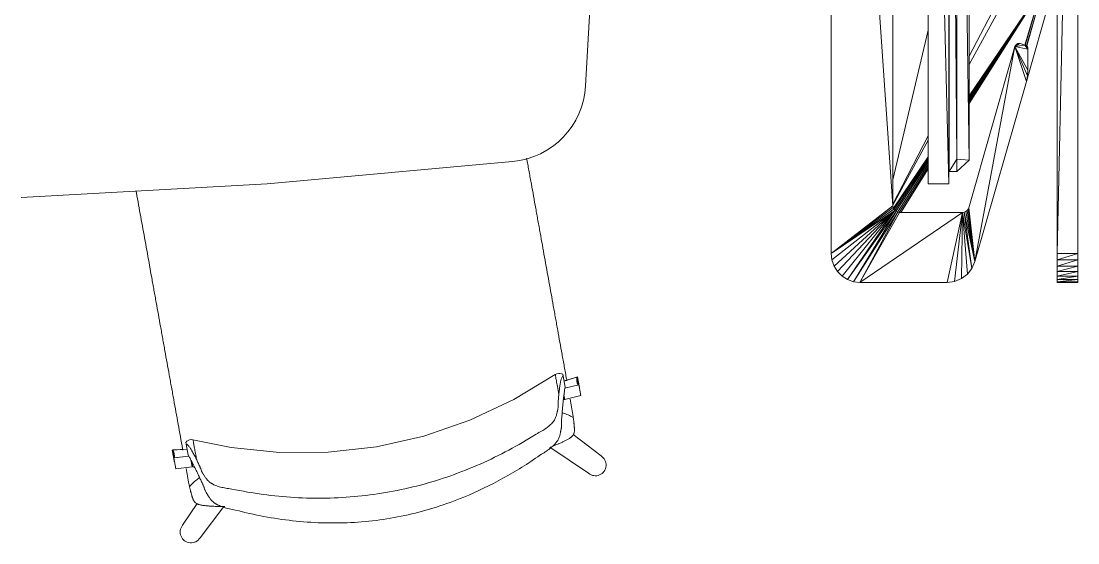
# Model space of a CAD drawing. Header units: millimetres. Extents: x 90978 to 295199, y -4084 to 97293.
# Drawn here: x 174944 to 176229, y 17590 to 18225 of the extents above; entities that cross this region are included whole.
import ezdxf

# ---------------------------------------------------------------- set-up
doc = ezdxf.new("R2010")
doc.units = ezdxf.units.MM
doc.header["$MEASUREMENT"] = 0
doc.layers.get('0').update_dxf_attribs({"linetype": 'CONTINUOUS'})
for name, color, linetype, lineweight in [('A-DETL-THIN', 8, 'CONTINUOUS', 9), ('G-IMPT', 8, 'CONTINUOUS', 9), ('I-FURN', 8, 'CONTINUOUS', 9)]:
    doc.layers.add(name, color=color, linetype=linetype, lineweight=lineweight)

# ---------------------------------------------------------------- blocks, each defined once
blk = doc.blocks.new('Synergy Type 3 - Desk Type 3_dwg_Family - 607669-310583-_3D_-V219-Level 0')
at = {"layer": 'G-IMPT'}
for p, q in [((-532.4, -394.7), (-572.8, -383.2)), ((-532.4, -394.7), (-572.5, -383)), ((-531.9, -392.8), (-570.8, -381.7))]:
    blk.add_line(p, q, dxfattribs=at)
blk = doc.blocks.new('Synergy Type 3 - Desk Type 3_dwg_Family - 609077-310585-_3D_-768214-Level 0')
at = {"layer": 'G-IMPT'}
blk.add_line((-502.5, -415.1), (-614.5, -383.1), dxfattribs=at)
blk = doc.blocks.new('Synergy Type 3 - Desk Type 3_dwg_Family - 641585-310597-_3D_-V226-Level 0')
at = {"layer": 'G-IMPT'}
for p, q in [((240.9, -263.7), (-739.1, -263.7)), ((-739.1, -263.7), (-739.1, -288.7)), ((-738.8, -263.7), (-739.1, -263.7)), ((240.9, -263.7), (-739.1, -288.7)), ((-739.1, -288.7), (-738.8, -288.7)), ((-739.1, -288.7), (-738.8, -288.7)), ((-739.1, -288.7), (240.9, -288.7)), ((-738.8, -288.7), (-739.1, -288.7)), ((-738.8, -288.7), (-739.1, -288.7)), ((-739.1, -288.7), (-738.8, -288.7)), ((-739.1, -288.7), (-738.8, -288.7)), ((-739.1, -288.7), (-738.8, -288.7)), ((-739.1, -288.7), (-738.8, -288.7)), ((-739.1, -288.7), (-738.8, -288.7)), ((-289.1, -288.7), (-724.1, -288.7)), ((-210.8, -288.7), (-724.1, -288.7)), ((-724.1, -289.3), (-724.1, -288.7)), ((-724.1, -289.3), (225.9, -288.7)), ((-724.1, -298.7), (-724.1, -289.3)), ((-709.1, -298.7), (-724.1, -289.3)), ((225.9, -289.3), (-724.1, -289.3)), ((225.9, -289.3), (-709.1, -298.7)), ((-710.5, -313.7), (-724.1, -298.7)), ((-709.1, -298.7), (-724.1, -298.7)), ((210.9, -298.7), (-710.5, -313.7)), ((-710.5, -313.7), (-709.1, -298.7)), ((210.9, -298.7), (-709.1, -298.7)), ((-482.1, -313.7), (-710.5, -313.7))]:
    blk.add_line(p, q, dxfattribs=at)
blk = doc.blocks.new('Synergy Type 3 - Desk Type 3_dwg_Family - 678409-310601-_3D_-V204-Level 0')
at = {"layer": 'G-IMPT'}
for p, q in [((-845.9, -153.3), (-851.4, -158.9)), ((-839.2, -149.2), (-845.9, -153.3)), ((-845.9, -153.3), (-771.7, -223.1)), ((-831.8, -146.6), (-839.2, -149.2)), ((-839.2, -149.2), (-771.7, -223.1)), ((-824.1, -145.7), (-831.8, -146.6)), ((-831.8, -146.6), (-771.7, -223.1)), ((325.9, -145.7), (-824.1, -145.7)), ((-824.1, -145.7), (-771.7, -223.1)), ((-824.1, -145.7), (-770.1, -221.8)), ((-824.1, -145.7), (-768.1, -221)), ((-824.1, -145.7), (-766.1, -220.7)), ((325.9, -145.7), (-766.1, -220.7)), ((-855.6, -165.5), (-858.2, -172.9)), ((-851.4, -158.9), (-855.6, -165.5)), ((-855.6, -165.5), (-773, -224.7)), ((-855.6, -165.5), (-771.7, -223.1)), ((-851.4, -158.9), (-771.7, -223.1)), ((-858.2, -172.9), (-859.1, -180.7)), ((-858.2, -172.9), (-773.8, -226.6)), ((-858.2, -172.9), (-773, -224.7)), ((-859.1, -180.7), (-859.1, -286.9)), ((-859.1, -180.7), (-774.1, -305.5)), ((-859.1, -180.7), (-773.8, -226.6)), ((-859.1, -180.7), (-774.1, -228.7)), ((-773.8, -226.6), (-774.1, -228.7)), ((-774.1, -305.5), (-774.1, -228.7)), ((-773.8, -226.6), (-773, -224.7)), ((-773, -224.7), (-771.7, -223.1)), ((-771.7, -223.1), (-770.1, -221.8)), ((-770.1, -221.8), (-768.1, -221)), ((-768.1, -221), (-766.1, -220.7)), ((-766.1, -220.7), (267.9, -220.7)), ((-857.9, -295.8), (-859.1, -286.9)), ((-774.1, -305.5), (-859.1, -286.9)), ((-854.5, -304.2), (-857.9, -295.8)), ((-774.1, -305.5), (-857.9, -295.8)), ((-849, -311.4), (-854.5, -304.2)), ((-774.1, -305.5), (-854.5, -304.2)), ((-774.1, -305.5), (-849, -311.4)), ((-774.1, -305.5), (-842, -316.9)), ((-773.8, -307.6), (-842, -316.9)), ((-773.8, -307.6), (-833.7, -320.5)), ((-773.8, -307.6), (-774.1, -305.5)), ((-773, -309.5), (-773.8, -307.6)), ((-849, -311.4), (-842, -316.9)), ((-842, -316.9), (-833.7, -320.5)), ((-773, -309.5), (-833.7, -320.5)), ((-771.8, -311.1), (-833.7, -320.5)), ((-770.1, -312.4), (-833.7, -320.5)), ((-768.3, -313.2), (-833.7, -320.5)), ((-614.5, -383.1), (-833.7, -320.5)), ((-572.1, -369.2), (-833.7, -320.5)), ((-771.8, -311.1), (-773, -309.5)), ((-770.1, -312.4), (-771.8, -311.1)), ((-770.1, -312.4), (-768.3, -313.2)), ((-572.1, -369.2), (-768.3, -313.2)), ((-614.5, -383.1), (-572.1, -369.2)), ((-607.7, -384.6), (-572.1, -369.2)), ((-600.8, -385), (-572.1, -369.2)), ((-575.2, -385), (-572.1, -369.2)), ((-570.9, -369.8), (-572.1, -369.2)), ((-570.4, -381.4), (-572.1, -369.2)), ((-568.6, -375.4), (-572.1, -369.2)), ((-569.9, -370.6), (-570.9, -369.8)), ((-569.9, -370.6), (-570.9, -369.8)), ((-568.5, -374.1), (-570.9, -369.8)), ((-568.6, -375.4), (-570.9, -369.8)), ((-568.5, -374.1), (-570.9, -369.8)), ((-568.6, -372.8), (-570.9, -369.8)), ((-568.6, -372.8), (-570.9, -369.8)), ((-569.9, -370.6), (-570.9, -369.8)), ((-569.1, -371.6), (-569.9, -370.6)), ((-569.1, -371.6), (-569.9, -370.6)), ((-568.6, -372.8), (-569.9, -370.6)), ((-568.6, -372.8), (-569.9, -370.6)), ((-569.1, -371.6), (-569.9, -370.6)), ((-568.6, -372.8), (-569.1, -371.6)), ((-568.6, -372.8), (-569.1, -371.6)), ((-568.6, -372.8), (-569.1, -371.6)), ((-607.7, -384.6), (-614.5, -383.1)), ((-607.7, -384.6), (-600.8, -385)), ((-600.8, -385), (-575.2, -385)), ((-570.4, -381.4), (-575.2, -385)), ((-573.9, -384.9), (-575.2, -385)), ((-573.9, -384.9), (-575.2, -385)), ((-573.9, -384.9), (-575.2, -385)), ((-570.4, -381.4), (-573.9, -384.9)), ((-570.4, -381.4), (-573.9, -384.9)), ((-572.7, -384.4), (-573.9, -384.9)), ((-572.7, -384.4), (-573.9, -384.9)), ((-572.7, -384.4), (-573.9, -384.9)), ((-570.4, -381.4), (-572.7, -384.4)), ((-570.4, -381.4), (-572.7, -384.4)), ((-570.9, -382.6), (-572.7, -384.4)), ((-570.9, -382.6), (-572.7, -384.4)), ((-571.7, -383.6), (-572.7, -384.4)), ((-571.7, -383.6), (-572.7, -384.4)), ((-571.7, -383.6), (-572.7, -384.4)), ((-570.9, -382.6), (-571.7, -383.6)), ((-570.9, -382.6), (-571.7, -383.6)), ((-570.9, -382.6), (-571.7, -383.6)), ((-570.9, -382.6), (-570.4, -381.4)), ((-570.4, -381.4), (-570.9, -382.6)), ((-570.9, -382.6), (-570.4, -381.4)), ((-570.4, -381.4), (-568.6, -375.4)), ((-568.5, -374.1), (-568.6, -372.8)), ((-568.5, -374.1), (-568.6, -372.8)), ((-568.5, -374.1), (-568.6, -372.8)), ((-568.5, -374.1), (-568.6, -375.4)), ((-568.6, -375.4), (-568.5, -374.1)), ((-568.5, -374.1), (-568.6, -375.4))]:
    blk.add_line(p, q, dxfattribs=at)
blk = doc.blocks.new('Synergy Type 3 - Desk Type 3_dwg_Family - 680513-310603-_3D_-V227-Level 0')
at = {"layer": 'G-IMPT'}
for p, q in [((-720.9, -263.7), (-774.1, -230.2)), ((-718.3, -263.7), (-774, -228.2)), ((-715.5, -263.7), (-773.6, -226.2)), ((-712.8, -263.7), (-772.8, -224.4)), ((-710.2, -263.7), (-771.6, -223)), ((-708, -263.7), (-770.3, -222)), ((-706.2, -263.7), (-768.9, -221.3)), ((-686, -263.7), (-765.1, -220.7)), ((-680.6, -263.7), (-763.9, -220.7)), ((-552.3, -263.7), (-734.1, -220.7)), ((-502.1, -401.7), (-641.6, -313.7)), ((-502.1, -401.7), (-640, -313.7)), ((-502.1, -401.7), (-638.2, -313.7)), ((-502.1, -401.7), (-636.4, -313.7)), ((-502.1, -401.7), (-634.8, -313.7)), ((-502.1, -401.7), (-633.4, -313.7)), ((-502.1, -401.7), (-632.2, -313.7)), ((-502.1, -363.7), (-594, -313.7)), ((-487.1, -363.7), (-583.9, -313.7)), ((-502.1, -401.7), (-570.3, -381.1))]:
    blk.add_line(p, q, dxfattribs=at)
blk = doc.blocks.new('Synergy Type 3 - Desk Type 3_dwg_Family - 687609-310611-_3D_-768227-Level 0')
at = {"layer": 'G-IMPT'}
for p, q in [((-859.1, -445.7), (-859.1, -420.7)), ((-858.2, -420.7), (-859.1, -420.7)), ((-858.2, -445.7), (-859.1, -420.7)), ((-855.6, -420.7), (-858.2, -420.7)), ((-858.2, -445.7), (-858.2, -420.7)), ((-855.6, -445.7), (-858.2, -420.7)), ((-855.6, -420.7), (-851.4, -420.7)), ((-855.6, -445.7), (-855.6, -420.7)), ((-851.4, -445.7), (-855.6, -420.7)), ((-845.9, -420.7), (-851.4, -420.7)), ((-851.4, -445.7), (-851.4, -420.7)), ((-845.9, -445.7), (-851.4, -420.7)), ((-839.2, -420.7), (-845.9, -420.7)), ((-839.2, -445.7), (-845.9, -420.7)), ((-845.9, -445.7), (-845.9, -420.7)), ((-839.2, -420.7), (-831.8, -420.7)), ((-831.8, -445.7), (-839.2, -420.7)), ((-839.2, -445.7), (-839.2, -420.7)), ((-831.8, -420.7), (-824.1, -420.7)), ((-831.8, -445.7), (-831.8, -420.7)), ((-824.1, -445.7), (-831.8, -420.7)), ((325.9, -420.7), (-824.1, -420.7)), ((-824.1, -445.7), (-824.1, -420.7)), ((325.9, -445.7), (-824.1, -420.7)), ((-859.1, -445.7), (-858.2, -445.7)), ((-858.2, -445.7), (-855.6, -445.7)), ((-855.6, -445.7), (-851.4, -445.7)), ((-851.4, -445.7), (-845.9, -445.7)), ((-839.2, -445.7), (-845.9, -445.7)), ((-831.8, -445.7), (-839.2, -445.7)), ((-831.8, -445.7), (-824.1, -445.7)), ((-824.1, -445.7), (325.9, -445.7))]:
    blk.add_line(p, q, dxfattribs=at)

msp = doc.modelspace()

# ---------------------------------------------------------------- linework, layer by layer
at = {"layer": 'A-DETL-THIN'}
for p, q in [((175630.2, 18146.2), (175638, 18290)), ((175242.9, 18026.9), (175541.4, 18054.2)), ((174943.6, 18010.5), (175242.9, 18026.9))]:
    msp.add_line(p, q, dxfattribs=at)
msp.add_arc((175532.7, 18151.5), 97.7, 275.1529, 356.901, dxfattribs=at)
at = {"layer": 'I-FURN'}
for p, q in [((175593.3, 17795.1), (175542.8, 17764.4)), ((175595.2, 17796), (175593.3, 17795.1)), ((175597.5, 17796.4), (175595.2, 17796)), ((175599, 17796.4), (175597.5, 17796.4)), ((175600.8, 17796), (175599, 17796.4)), ((175602.5, 17795.2), (175600.8, 17796)), ((175602.9, 17793.1), (175605.3, 17779.7)), ((175620.5, 17792.1), (175604, 17787)), ((175619.6, 17791.9), (175604, 17787.1)), ((175622.9, 17779), (175620.5, 17792.1)), ((175605.1, 17778.2), (175621.9, 17782.5)), ((175621.9, 17782.5), (175624.3, 17769.3)), ((175604, 17764.3), (175603.5, 17767.2)), ((175605, 17764.5), (175603.9, 17770.3)), ((175624.3, 17769.3), (175605, 17764.5)), ((175542.8, 17764.4), (175489.3, 17739.3)), ((175489.3, 17739.3), (175433.3, 17720.1)), ((175143.9, 17712.4), (175145.3, 17713.8)), ((175145.3, 17713.8), (175146.8, 17714.8)), ((175146.8, 17714.8), (175148.2, 17715.4)), ((175148.2, 17715.4), (175150.5, 17715.8)), ((175150.5, 17715.8), (175152.6, 17715.6)), ((175199, 17706.2), (175152.6, 17715.6)), ((175433.3, 17720.1), (175375.7, 17707.1)), ((175649, 17696.1), (175614.9, 17722)), ((175145.4, 17704.1), (175127.2, 17703.1)), ((175127.2, 17703.1), (175129.6, 17689.9)), ((175145.4, 17704.3), (175128.1, 17703.2)), ((175144.3, 17710.4), (175146.7, 17697)), ((175257.8, 17700.1), (175199, 17706.2)), ((175375.7, 17707.1), (175316.9, 17700.4)), ((175586.8, 17706.4), (175633.8, 17674.8)), ((175129.3, 17693.5), (175147.5, 17695.6)), ((175131.6, 17680.4), (175129.3, 17693.5)), ((175130.2, 17693.7), (175147.5, 17695.7)), ((175149.9, 17691.3), (175151.5, 17682.6)), ((175151.3, 17688.6), (175152.4, 17682.8)), ((175316.9, 17700.4), (175257.8, 17700.1)), ((175151.5, 17682.6), (175131.6, 17680.4)), ((175157.7, 17637.9), (175140, 17611.6)), ((175161.3, 17596.4), (175190.1, 17634.3))]:
    msp.add_line(p, q, dxfattribs=at)
for centre, start, end in [((175642.1, 17684.9), 230.6436, 58.2599), ((175150.1, 17603.3), 140.6202, 328.2364)]:
    msp.add_arc(centre, 13.1, start, end, dxfattribs=at)
for centre, start_param, end_param in [((175636.8, 17789.5), 5.960696, 6.540192), ((175637.7, 17789.7), 5.960696, 6.540192), ((175640.1, 17776.6), 5.960696, 6.044337), ((175111.9, 17694.8), 2.884586, 3.464082), ((175112.9, 17695), 2.884586, 3.464082), ((175114.3, 17681.7), 3.380441, 3.464082)]:
    msp.add_ellipse(centre, major_axis=(-17.1, -3.1), ratio=0.978487, start_param=start_param, end_param=end_param, dxfattribs=at)
for points, knots in [([(175558.5, 18058.1), (175558.6, 18057.5), (175559.2, 18054.5), (175560.2, 18049), (175561.5, 18041.5), (175562.9, 18034), (175564.7, 18024.1), (175566.9, 18011.8), (175569.1, 17999.6), (175570.9, 17989.7), (175572.2, 17982.2), (175573.6, 17974.7), (175575.4, 17964.7), (175577.6, 17952.4), (175580.2, 17937.7), (175582.9, 17922.8), (175585.6, 17907.9), (175588.3, 17893.2), (175590.5, 17881), (175592.3, 17871.1), (175593.6, 17863.6), (175595, 17856.2), (175596.7, 17846.4), (175598.9, 17834.4), (175601.1, 17822.2), (175602.9, 17812.3), (175604.3, 17804.6), (175605.6, 17797), (175606.7, 17791.2), (175607.3, 17788), (175607.4, 17787.3)], [-0.7541885, -0.7541885, -0.7541885, -0.7541885, -0.75, -0.7321429, -0.7142857, -0.6964286, -0.6785714, -0.6428571, -0.6071429, -0.5892857, -0.5714286, -0.5535714, -0.5357143, -0.5, -0.4642857, -0.4285714, -0.3928571, -0.3571429, -0.3214286, -0.3035714, -0.2857143, -0.2678571, -0.25, -0.2142857, -0.1785714, -0.1607143, -0.1428571, -0.125, -0.1071429, -0.1022726, -0.1022726, -0.1022726, -0.1022726]), ([(175140.2, 17703.1), (175140.2, 17703.6), (175139.2, 17709), (175137.3, 17719.6), (175134.5, 17734.8), (175131.9, 17749.6), (175129.6, 17761.9), (175127.9, 17771.8), (175126.5, 17779.4), (175125.1, 17786.9), (175123.3, 17796.9), (175121.1, 17809.1), (175118.9, 17821.4), (175117.1, 17831.2), (175115.8, 17838.7), (175114.5, 17846.1), (175112.7, 17855.9), (175110.5, 17868), (175108.3, 17880.2), (175106.5, 17890.1), (175105.2, 17897.6), (175103.8, 17905.1), (175102, 17915.1), (175099.8, 17927.4), (175097.1, 17942.3), (175094.4, 17957.4), (175091.7, 17972.4), (175089, 17987), (175086.4, 18001.4), (175084.6, 18011.8), (175083.6, 18017.4), (175083.4, 18018.1)], [-0.896036, -0.896036, -0.896036, -0.896036, -0.8928571, -0.8571429, -0.8214286, -0.7857143, -0.75, -0.7321429, -0.7142857, -0.6964286, -0.6785714, -0.6428571, -0.6071429, -0.5892857, -0.5714286, -0.5535714, -0.5357143, -0.5, -0.4642857, -0.4464286, -0.4285714, -0.4107143, -0.3928571, -0.3571429, -0.3214286, -0.2857143, -0.25, -0.2142857, -0.1785714, -0.1428571, -0.1373283, -0.1373283, -0.1373283, -0.1373283]), ([(175593.3, 17795.1), (175593.3, 17795.1), (175593.3, 17795), (175593.4, 17794.4), (175593.6, 17793.6), (175593.9, 17791.6), (175594.6, 17787.8), (175595.9, 17780.7), (175597, 17774.2), (175597.7, 17770.5)], [0.3374293, 0.3374293, 0.3374293, 0.3374293, 0.3888889, 0.4444444, 0.5138889, 0.5833333, 0.7222222, 0.8611111, 1, 1, 1, 1]), ([(175602.9, 17793.1), (175602.8, 17793.7), (175602.6, 17794.5), (175602.5, 17795.1), (175602.5, 17795.2), (175602.6, 17794.6), (175602.8, 17793.9), (175602.8, 17793.5)], [0, 0, 0, 0, 0.125, 0.25, 0.375, 0.5, 0.5828112, 0.5828112, 0.5828112, 0.5828112]), ([(175570.1, 17722.5), (175572.4, 17723.7), (175576.7, 17726), (175581.3, 17728.9), (175584.5, 17731.3), (175586.7, 17733.2), (175588.3, 17734.7), (175589.3, 17735.8), (175589.9, 17736.4), (175590.3, 17736.9), (175590.7, 17737.3), (175591.2, 17737.9), (175592, 17739), (175592.9, 17740.6), (175593.8, 17742.5), (175594.4, 17744.4), (175594.9, 17746.2), (175595.3, 17747.9), (175595.6, 17749.3), (175595.9, 17750.2), (175596, 17750.7), (175596.1, 17751.1), (175596.2, 17751.5), (175596.3, 17751.9), (175596.5, 17752.7), (175596.6, 17753.8), (175596.7, 17755), (175596.8, 17756.5), (175596.8, 17758), (175596.8, 17759.5), (175596.8, 17760.7), (175596.9, 17762), (175597.1, 17763.6), (175597.3, 17766.5), (175597.5, 17768.9), (175597.7, 17770.5)], [0, 0, 0, 0, 0.0625, 0.125, 0.15625, 0.1875, 0.21875, 0.234375, 0.242188, 0.25, 0.257812, 0.265625, 0.28125, 0.3125, 0.34375, 0.375, 0.40625, 0.4375, 0.46875, 0.484375, 0.492188, 0.5, 0.507812, 0.515625, 0.53125, 0.5625, 0.59375, 0.625, 0.6875, 0.71875, 0.75, 0.78125, 0.8125, 0.875, 1, 1, 1, 1]), ([(175604.2, 17772.3), (175603.9, 17770.3), (175603.4, 17766.9), (175602.9, 17761.7), (175602.5, 17757.5), (175602.1, 17753.1), (175601.7, 17748.5), (175601.4, 17744.3), (175601.1, 17740.9), (175600.9, 17738.7), (175600.9, 17736.9), (175600.9, 17735.2), (175600.9, 17733.5), (175600.8, 17731.7), (175600.7, 17730.3), (175600.6, 17729.1), (175600.4, 17728.2), (175600.3, 17727.7), (175600.2, 17727.3), (175600.1, 17726.9), (175600, 17726.3), (175599.8, 17725.4), (175599.6, 17724), (175599.2, 17722.2), (175598.7, 17720.4), (175598.1, 17718.6), (175597.3, 17716.7), (175596.5, 17715.1), (175595.7, 17713.9), (175595.2, 17713.3), (175594.8, 17712.8), (175594.4, 17712.3), (175593.9, 17711.6), (175592.9, 17710.5), (175591.3, 17708.8), (175589.1, 17706.8), (175585.9, 17704.2), (175581.3, 17700.8), (175577, 17698.2), (175574.7, 17696.9)], [0, 0, 0, 0, 0.142857, 0.214286, 0.285714, 0.357143, 0.428571, 0.5, 0.535714, 0.571429, 0.589286, 0.607143, 0.642857, 0.660714, 0.678571, 0.696429, 0.705357, 0.709821, 0.714286, 0.71875, 0.723214, 0.732143, 0.75, 0.767857, 0.785714, 0.803571, 0.821429, 0.839286, 0.848214, 0.852679, 0.857143, 0.861607, 0.866071, 0.875, 0.892857, 0.910714, 0.928571, 0.964286, 1, 1, 1, 1]), ([(175615.2, 17742.6), (175615.4, 17741.5), (175615.6, 17739.8), (175615.8, 17737.9), (175615.9, 17736.8), (175616, 17736), (175616.1, 17735.2), (175616.2, 17734.2), (175616.3, 17733), (175616.5, 17731.7), (175616.5, 17730.8), (175616.6, 17730.3), (175616.6, 17729.9), (175616.6, 17729.5), (175616.6, 17729), (175616.6, 17728.1), (175616.7, 17726.9), (175616.6, 17725.5), (175616.4, 17724.2), (175616, 17722.9), (175615.3, 17721.6), (175614.5, 17720.5), (175613.7, 17719.7), (175613.2, 17719.2), (175612.5, 17718.7), (175611.7, 17718), (175610.5, 17717.2), (175608.9, 17716.3), (175607.3, 17715.4), (175605.7, 17714.5), (175604.2, 17713.8), (175602.7, 17713.1), (175601.2, 17712.4), (175599.4, 17711.6), (175597.1, 17710.6), (175592.9, 17708.8), (175589.4, 17707.3), (175587.2, 17706.4)], [0, 0, 0, 0, 0.0625, 0.09375, 0.109375, 0.125, 0.140625, 0.15625, 0.1875, 0.21875, 0.234375, 0.242188, 0.25, 0.257812, 0.265625, 0.28125, 0.3125, 0.34375, 0.375, 0.40625, 0.4375, 0.46875, 0.484375, 0.5, 0.515625, 0.53125, 0.5625, 0.59375, 0.625, 0.65625, 0.6875, 0.71875, 0.75, 0.78125, 0.8125, 0.875, 1, 1, 1, 1]), ([(175615.2, 17742.6), (175613.1, 17743.8), (175608.9, 17745.9), (175604.2, 17747.7), (175601.7, 17748.4), (175601.3, 17748.5)], [0, 0, 0, 0, 0.02777778, 0.05555556, 0.06066679, 0.06066679, 0.06066679, 0.06066679]), ([(175157.1, 17691.1), (175156.5, 17694), (175155.6, 17699.3), (175154.4, 17705.6), (175153.6, 17710.3), (175153.1, 17712.9), (175152.9, 17714.3), (175152.8, 17714.8), (175152.7, 17715)], [0, 0, 0, 0, 0.1111111, 0.2222222, 0.3333333, 0.4444444, 0.5, 0.5555556, 0.5555556, 0.5555556, 0.5555556]), ([(175199.7, 17655.7), (175212.4, 17653), (175237.7, 17648.7), (175289, 17643.6), (175353.5, 17644.8), (175429.8, 17658.5), (175490.6, 17680), (175536.9, 17702.6), (175559.2, 17715.6), (175570.1, 17722.5)], [-1, -1, -1, -1, -0.9, -0.8, -0.6, -0.4, -0.2, -0.1, 0, 0, 0, 0]), ([(175144.2, 17710.8), (175144.2, 17711.1), (175144, 17711.9), (175143.9, 17712.5), (175143.9, 17712.4), (175144.1, 17711.8), (175144.2, 17711), (175144.3, 17710.4)], [0.4162183, 0.4162183, 0.4162183, 0.4162183, 0.5, 0.625, 0.75, 0.875, 1, 1, 1, 1]), ([(175204.4, 17630.1), (175201.7, 17630.5), (175196.8, 17631.5), (175191.3, 17633), (175187.4, 17634.4), (175184.7, 17635.5), (175182.6, 17636.5), (175181.2, 17637.2), (175180.5, 17637.6), (175179.9, 17637.9), (175179.4, 17638.3), (175178.7, 17638.7), (175177.6, 17639.5), (175176.2, 17640.7), (175174.8, 17642.2), (175173.6, 17643.7), (175172.5, 17645.3), (175171.6, 17646.8), (175170.9, 17648), (175170.3, 17648.8), (175170, 17649.3), (175169.8, 17649.6), (175169.6, 17650), (175169.3, 17650.4), (175168.8, 17651.2), (175168.3, 17652.3), (175167.7, 17653.5), (175167, 17655.2), (175166.5, 17656.8), (175165.9, 17658.4), (175165.3, 17659.6), (175164.8, 17660.8), (175164.1, 17662.4), (175162.8, 17665.2), (175161, 17669), (175159, 17673.2), (175157.1, 17677.2), (175155.3, 17681), (175153.6, 17684.5), (175151.9, 17687.7), (175150.9, 17689.5), (175150.4, 17690.4)], [0, 0, 0, 0, 0.035714, 0.071429, 0.089286, 0.107143, 0.125, 0.133929, 0.138393, 0.142857, 0.147321, 0.151786, 0.160714, 0.178571, 0.196429, 0.214286, 0.232143, 0.25, 0.267857, 0.276786, 0.28125, 0.285714, 0.290179, 0.294643, 0.303571, 0.321429, 0.339286, 0.357143, 0.392857, 0.410714, 0.428571, 0.446429, 0.464286, 0.5, 0.571429, 0.642857, 0.714286, 0.785714, 0.857143, 0.928571, 1, 1, 1, 1]), ([(175157.1, 17691.1), (175157.8, 17689.6), (175158.8, 17687.4), (175160.1, 17684.8), (175160.8, 17683.3), (175161.3, 17682.2), (175161.8, 17681.1), (175162.3, 17679.6), (175162.8, 17678.3), (175163.4, 17676.8), (175163.9, 17675.8), (175164.4, 17674.8), (175164.9, 17674.1), (175165.1, 17673.7), (175165.4, 17673.4), (175165.6, 17673.1), (175165.9, 17672.6), (175166.4, 17671.8), (175167.2, 17670.7), (175168.2, 17669.2), (175169.3, 17667.7), (175170.6, 17666.2), (175172, 17664.7), (175173.4, 17663.5), (175174.6, 17662.8), (175175.2, 17662.4), (175175.8, 17662.1), (175176.3, 17661.8), (175177.1, 17661.4), (175178.4, 17660.8), (175180.5, 17659.9), (175183.1, 17658.9), (175187, 17657.8), (175192.3, 17656.6), (175197.2, 17656), (175199.7, 17655.7)], [0, 0, 0, 0, 0.125, 0.1875, 0.21875, 0.25, 0.28125, 0.3125, 0.375, 0.40625, 0.4375, 0.46875, 0.484375, 0.492188, 0.5, 0.507812, 0.515625, 0.53125, 0.5625, 0.59375, 0.625, 0.65625, 0.6875, 0.71875, 0.734375, 0.742188, 0.75, 0.757812, 0.765625, 0.78125, 0.8125, 0.84375, 0.875, 0.9375, 1, 1, 1, 1]), ([(175574.7, 17696.9), (175560.2, 17686.6), (175530.2, 17667.9), (175477, 17642.2), (175415, 17622.4), (175344.6, 17612.9), (175285.5, 17614.9), (175238.8, 17621.9), (175215.8, 17627.1), (175204.4, 17630.1)], [-1, -1, -1, -1, -0.863636, -0.727273, -0.545455, -0.363636, -0.181818, -0.090909, 0, 0, 0, 0]), ([(175152.3, 17682.9), (175152.7, 17682.7), (175153.6, 17682.3), (175154.5, 17681.8), (175154.9, 17681.6)], [-0.8810546, -0.8810546, -0.8810546, -0.8810546, -0.6666667, -0.4718724, -0.4718724, -0.4718724, -0.4718724]), ([(175160.7, 17669.7), (175160, 17669.2), (175157.5, 17667.3), (175153.3, 17663.7), (175150.1, 17660.3), (175148.5, 17658.4)], [0.93303317, 0.93303317, 0.93303317, 0.93303317, 0.94444444, 0.97222222, 1, 1, 1, 1]), ([(175187.5, 17634.3), (175185.1, 17634.4), (175181.2, 17634.5), (175176.7, 17634.7), (175174.2, 17634.9), (175172.3, 17635), (175170.5, 17635.1), (175168.9, 17635.3), (175167.3, 17635.5), (175165.5, 17635.7), (175163.6, 17635.9), (175161.9, 17636.3), (175160.5, 17636.6), (175159.4, 17636.9), (175158.7, 17637.2), (175157.9, 17637.5), (175156.9, 17638), (175155.8, 17638.7), (175154.7, 17639.7), (175153.9, 17640.8), (175153.2, 17641.9), (175152.7, 17643.2), (175152.3, 17644.4), (175152, 17645.2), (175151.8, 17645.7), (175151.7, 17646.1), (175151.6, 17646.4), (175151.4, 17646.9), (175151.2, 17647.8), (175150.9, 17649), (175150.5, 17650.2), (175150.3, 17651.2), (175150.1, 17651.9), (175149.9, 17652.7), (175149.6, 17653.8), (175149.2, 17655.7), (175148.8, 17657.3), (175148.5, 17658.4)], [0, 0, 0, 0, 0.125, 0.1875, 0.21875, 0.25, 0.28125, 0.3125, 0.34375, 0.375, 0.40625, 0.4375, 0.46875, 0.484375, 0.5, 0.515625, 0.53125, 0.5625, 0.59375, 0.625, 0.65625, 0.6875, 0.71875, 0.734375, 0.742188, 0.75, 0.757812, 0.765625, 0.78125, 0.8125, 0.84375, 0.859375, 0.875, 0.890625, 0.90625, 0.9375, 1, 1, 1, 1])]:
    msp.add_open_spline(points, degree=3, knots=knots, dxfattribs=at)
for points in [[(175597.7, 17770.5), (175597.9, 17772.6), (175598.3, 17776.6), (175599, 17781.8), (175599.8, 17786.2), (175600.6, 17789.6), (175601.7, 17792), (175602.5, 17792.9), (175602.9, 17793.1)], [(175605.3, 17779.7), (175605.1, 17778.6), (175604.7, 17776.2), (175604.4, 17773.6), (175604.2, 17772.3)], [(175611.4, 17765.1), (175612.6, 17758.6), (175613.7, 17752.4), (175614.8, 17746.4)], [(175614.8, 17746.4), (175614.8, 17745.7), (175615, 17744.5), (175615.2, 17743.2), (175615.2, 17742.6)], [(175144.3, 17710.4), (175144.8, 17710.3), (175145.8, 17709.8), (175147.6, 17707.9), (175149.7, 17705), (175151.9, 17701.1), (175154.4, 17696.5), (175156.2, 17693), (175157.1, 17691.1)], [(175150.4, 17690.4), (175149.8, 17691.6), (175148.5, 17693.9), (175147.3, 17696), (175146.7, 17697)], [(175147.6, 17662.1), (175146.6, 17668.1), (175145.4, 17674.3), (175144.3, 17680.7)], [(175148.5, 17658.4), (175148.4, 17659), (175148.1, 17660.2), (175147.8, 17661.5), (175147.6, 17662.1)], [(175191.1, 17634.3), (175189.9, 17634.3), (175188.7, 17634.3), (175187.5, 17634.3)], [(175187.5, 17634.3), (175188.7, 17634.3), (175189.9, 17634.3), (175191.2, 17634.3)]]:
    msp.add_open_spline(points, degree=3, dxfattribs=at)

# ---------------------------------------------------------------- block references
at = {"rotation": 90.00000000000007}
for name in ['Synergy Type 3 - Desk Type 3_dwg_Family - 609077-310585-_3D_-768214-Level 0', 'Synergy Type 3 - Desk Type 3_dwg_Family - 609077-310585-_3D_-768214-Level 0', 'Synergy Type 3 - Desk Type 3_dwg_Family - 678409-310601-_3D_-V204-Level 0', 'Synergy Type 3 - Desk Type 3_dwg_Family - 678409-310601-_3D_-V204-Level 0', 'Synergy Type 3 - Desk Type 3_dwg_Family - 687609-310611-_3D_-768227-Level 0', 'Synergy Type 3 - Desk Type 3_dwg_Family - 687609-310611-_3D_-768227-Level 0', 'Synergy Type 3 - Desk Type 3_dwg_Family - 607669-310583-_3D_-V219-Level 0', 'Synergy Type 3 - Desk Type 3_dwg_Family - 607669-310583-_3D_-V219-Level 0', 'Synergy Type 3 - Desk Type 3_dwg_Family - 680513-310603-_3D_-V227-Level 0', 'Synergy Type 3 - Desk Type 3_dwg_Family - 680513-310603-_3D_-V227-Level 0', 'Synergy Type 3 - Desk Type 3_dwg_Family - 641585-310597-_3D_-V226-Level 0', 'Synergy Type 3 - Desk Type 3_dwg_Family - 641585-310597-_3D_-V226-Level 0']:
    msp.add_blockref(name, (175783.3, 18766.1), dxfattribs=at)

doc.saveas('drawing.dxf')
